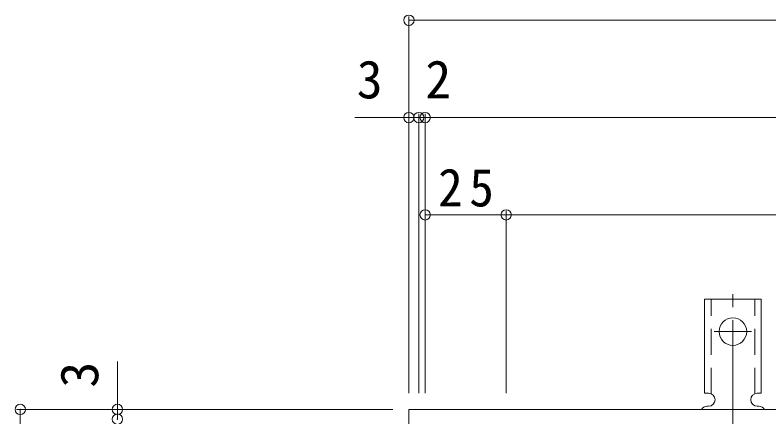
# Model space of a CAD drawing. Units: millimetres at full size, sheet at 1:4; details may follow other scales. Extents: x -838 to 994, y -781 to 732.
# Drawn here: x -771.3 to -538.6, y 595.9 to 719.8 of the extents above; entities that cross this region are included whole.
import ezdxf
from ezdxf.enums import TextEntityAlignment as Align

# ---------------------------------------------------------------- set-up
doc = ezdxf.new("R2010")
doc.units = ezdxf.units.MM
doc.header["$LTSCALE"] = 4
doc.header["$PDMODE"] = 32
doc.header["$PDSIZE"] = 3.2
doc.linetypes.add('CHAIN2', pattern=[12, 9, -1, 1, -1])
doc.linetypes.add('DASHED2', pattern=[3, 2, -1])
for name, color, linetype, lineweight in [('A-1_躯体', 3, 'Continuous', 9), ('A-4_その他', 7, 'Continuous', 9), ('A-A_ﾊｯﾁ-ﾜｸ', 3, 'Continuous', 9)]:
    doc.layers.add(name, color=color, linetype=linetype, lineweight=lineweight)
doc.styles.add('ＭＳ ゴシック', font='')
doc.styles.get('ＭＳ ゴシック').set_extended_font_data('MS Gothic')

msp = doc.modelspace()

# ---------------------------------------------------------------- linework, layer by layer
at = {"layer": 'A-1_躯体', "color": 2}
msp.add_lwpolyline([(-649.713, 288.162), (-649.713, 598.162), (-339.713, 598.162)], dxfattribs=at)
at = {"layer": 'A-4_その他'}
for p, q in [((-649.713, 719.362), (-649.713, 603.162)), ((-649.713, 718.162), (-339.713, 718.162)), ((-646.713, 689.362), (-646.713, 603.162)), ((-644.713, 689.362), (-644.713, 603.162)), ((-666.393, 688.162), (-646.713, 688.162)), ((-646.713, 688.162), (-644.713, 688.162)), ((-644.713, 688.162), (-344.713, 688.162)), ((-619.713, 659.362), (-619.713, 603.162)), ((-619.713, 658.162), (-644.713, 658.162)), ((-619.713, 658.162), (-369.713, 658.162)), ((-739.713, 612.926), (-739.713, 595.162)), ((-770.913, 598.162), (-654.713, 598.162)), ((-769.713, 598.162), (-769.713, 288.162))]:
    msp.add_line(p, q, dxfattribs=at)
for p in [(-649.713, 718.162), (-649.713, 688.162), (-646.713, 688.162), (-644.713, 688.162), (-644.713, 658.162), (-619.713, 658.162), (-769.713, 598.162), (-739.713, 598.162), (-739.713, 595.162)]:
    msp.add_point(p, dxfattribs=at)
at = {"layer": 'A-A_ﾊｯﾁ-ﾜｸ', "color": 7, "linetype": 'CHAIN2'}
for p, q in [((-549.713, 589.694), (-549.713, 637.095)), ((-555.489, 622.162), (-543.937, 622.162))]:
    msp.add_line(p, q, dxfattribs=at)
at = {"layer": 'A-A_ﾊｯﾁ-ﾜｸ'}
for p, q in [((-558.463, 603.162), (-558.463, 632.162)), ((-540.963, 632.162), (-558.463, 632.162)), ((-540.963, 603.162), (-540.963, 632.162)), ((-558.463, 603.162), (-557.213, 603.162)), ((-540.963, 603.162), (-542.213, 603.162)), ((-557.713, 599.162), (-557.213, 599.162)), ((-542.218, 599.162), (-541.704, 599.162))]:
    msp.add_line(p, q, dxfattribs=at)
at = {"layer": 'A-A_ﾊｯﾁ-ﾜｸ', "linetype": 'DASHED2'}
for p, q in [((-556.463, 603.016), (-556.463, 632.162)), ((-542.963, 603.016), (-542.963, 632.162))]:
    msp.add_line(p, q, dxfattribs=at)
at = {"layer": 'A-A_ﾊｯﾁ-ﾜｸ'}
msp.add_circle((-549.713, 622.162), 4.25, dxfattribs=at)
for centre, start, end in [((-557.213, 601.162), 270, 90), ((-542.213, 601.162), 90, 269.86671), ((-557.713, 597.162), 90.27597, 150.00049), ((-541.713, 597.162), 29.99928, 89.75838)]:
    msp.add_arc(centre, 2, start, end, dxfattribs=at)

# ---------------------------------------------------------------- texts
at = {"layer": 'A-4_その他', "color": 2, "style": 'ＭＳ ゴシック'}
for s, p in [('3', (-665.842, 690.562)), ('2', (-644.671, 690.562))]:
    msp.add_text(s, height=11.73, dxfattribs=at).set_placement(p, align=Align.BOTTOM_LEFT)
msp.add_text('3', height=11.73, rotation=90, dxfattribs=at).set_placement((-742.113, 604.887), align=Align.BOTTOM_LEFT)
at = {"layer": 'A-4_その他', "color": 2, "insert": (-640.713, 660.562), "char_height": 11.73, "attachment_point": 7, "style": 'ＭＳ ゴシック'}
msp.add_mtext('\\T1.27;\\W0.95;25', dxfattribs=at)

doc.saveas('drawing.dxf')
